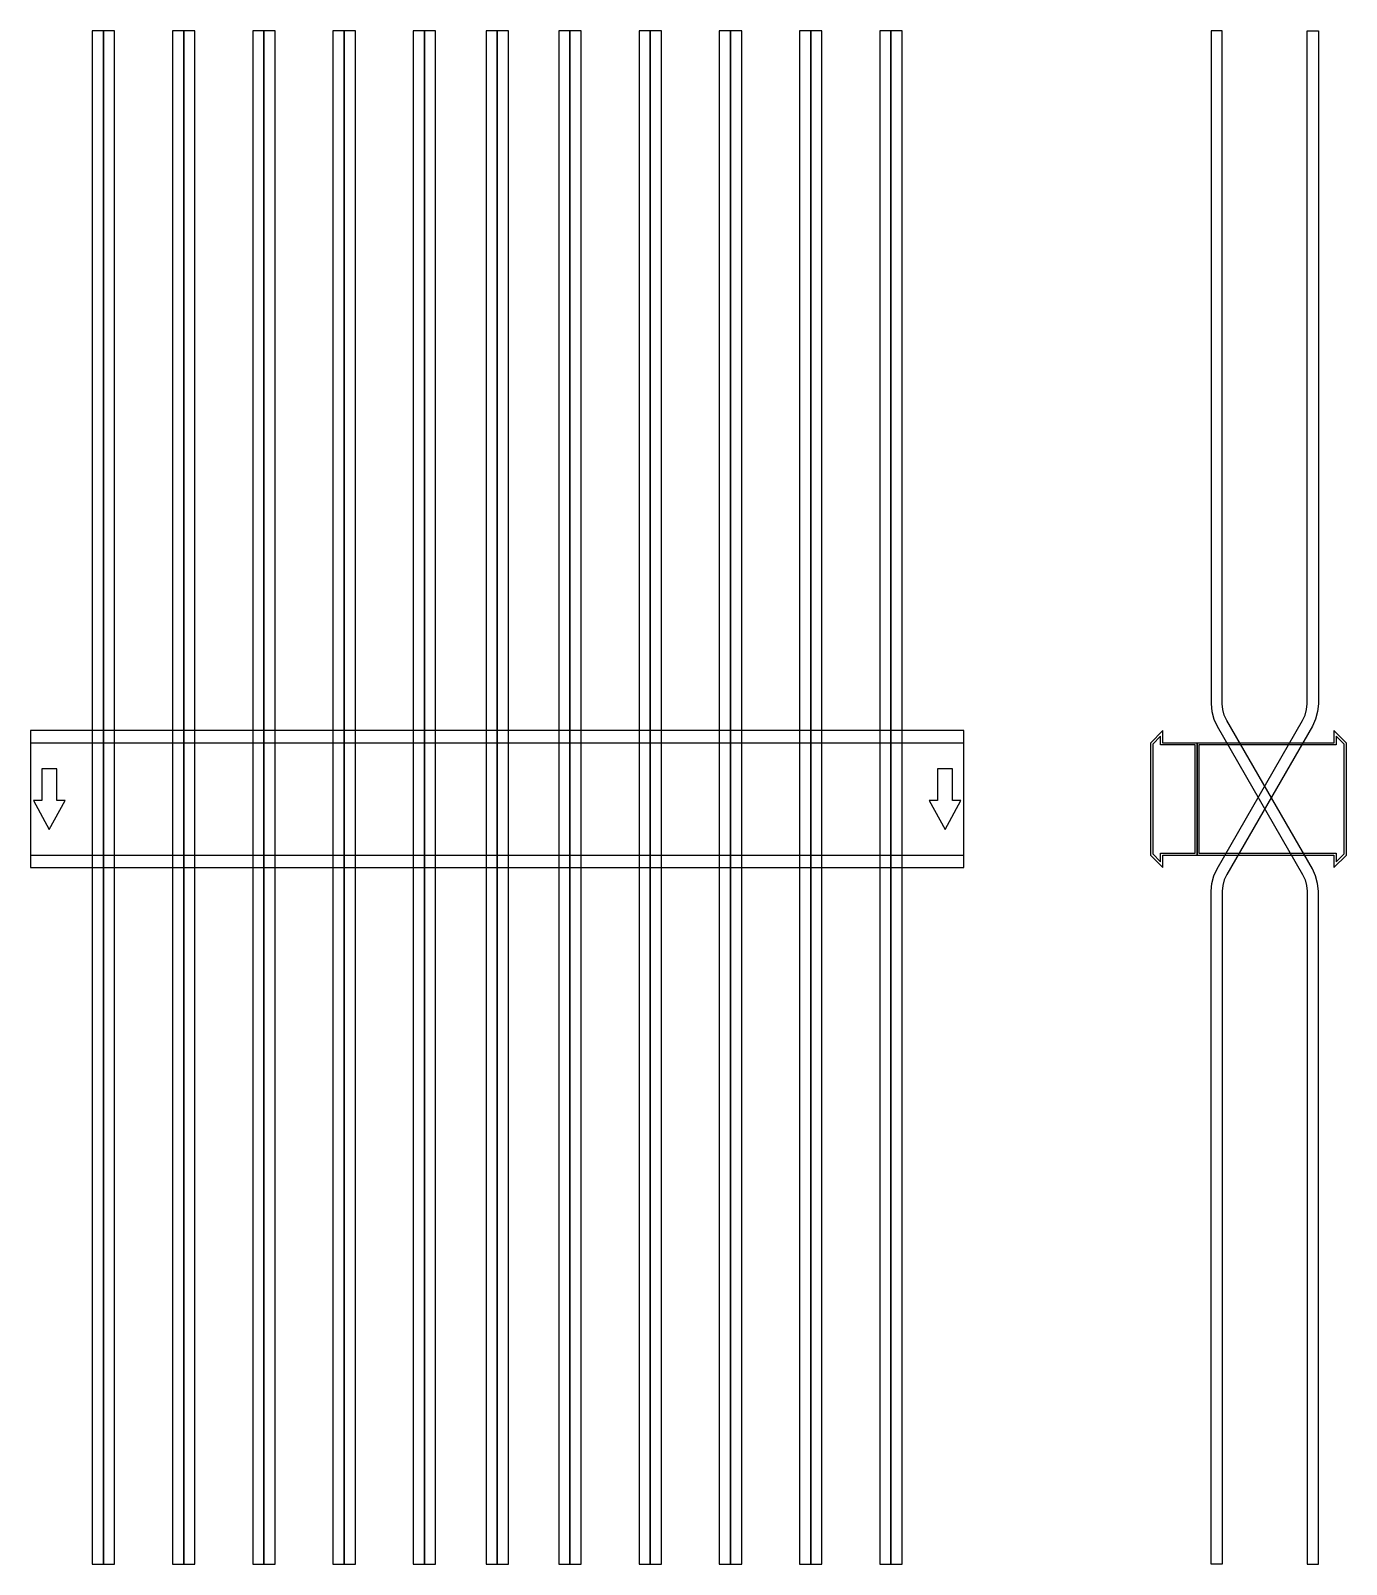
# Model space of a CAD drawing. Extents: x 0 to 1410, y -820 to 823.
import ezdxf

# ---------------------------------------------------------------- set-up
doc = ezdxf.new("R2010")
doc.units = 0
doc.layers.add('Halfen', color=7, linetype='CONTINUOUS')

msp = doc.modelspace()

# ---------------------------------------------------------------- linework, layer by layer
at = {"layer": 'Halfen', "color": 7}
for points in [[(78, -819.914), (78, 823.254), (66, 823.254), (66, -819.914)], [(90, -819.914), (90, 823.254), (78, 823.254), (78, -819.914)], [(164, -819.914), (164, 823.254), (152, 823.254), (152, -819.914)], [(176, -819.914), (176, 823.254), (164, 823.254), (164, -819.914)], [(250, -819.914), (250, 823.254), (238, 823.254), (238, -819.914)], [(262, -819.914), (262, 823.254), (250, 823.254), (250, -819.914)], [(336, -819.914), (336, 823.254), (324, 823.254), (324, -819.914)], [(348, -819.914), (348, 823.254), (336, 823.254), (336, -819.914)], [(422, -819.914), (422, 823.254), (410, 823.254), (410, -819.914)], [(434, -819.914), (434, 823.254), (422, 823.254), (422, -819.914)], [(500, -819.914), (500, 823.254), (488, 823.254), (488, -819.914)], [(512, -819.914), (512, 823.254), (500, 823.254), (500, -819.914)], [(578, -819.914), (578, 823.254), (566, 823.254), (566, -819.914)], [(590, -819.914), (590, 823.254), (578, 823.254), (578, -819.914)], [(664, -819.914), (664, 823.254), (652, 823.254), (652, -819.914)], [(676, -819.914), (676, 823.254), (664, 823.254), (664, -819.914)], [(750, -819.914), (750, 823.254), (738, 823.254), (738, -819.914)], [(762, -819.914), (762, 823.254), (750, 823.254), (750, -819.914)], [(836, -819.914), (836, 823.254), (824, 823.254), (824, -819.914)], [(848, -819.914), (848, 823.254), (836, 823.254), (836, -819.914)], [(922, -819.914), (922, 823.254), (910, 823.254), (910, -819.914)], [(934, -819.914), (934, 823.254), (922, 823.254), (922, -819.914)], [(1380, -819.914), (1380, -98.785), (1379.271, -90.449), (1377.105, -82.368), (1373.569, -74.785), (1281.823, 84.124), (1279.171, 89.812), (1277.547, 95.873), (1277, 102.124), (1277, 162.254), (1277, 823.254), (1265, 823.254), (1265, 162.254), (1265, 102.124), (1265.729, 93.789), (1267.895, 85.707), (1271.431, 78.124), (1363.177, -80.785), (1365.829, -86.472), (1367.453, -92.533), (1368, -98.785), (1368, -819.914)], [(1265, -819.914), (1265, -98.785), (1265.729, -90.449), (1267.895, -82.368), (1271.431, -74.785), (1363.177, 84.124), (1365.829, 89.812), (1367.453, 95.873), (1368, 102.124), (1368, 162.254), (1368, 823.254), (1380, 823.254), (1380, 162.254), (1380, 102.124), (1379.271, 93.789), (1377.105, 85.707), (1373.569, 78.124), (1281.823, -80.785), (1279.171, -86.472), (1277.547, -92.533), (1277, -98.785), (1277, -819.914)], [(0, -73.5), (1000, -73.5), (1000, 73.5), (0, 73.5)], [(1250, -60), (1250, 60), (1213.5, 60), (1213.5, 73.5), (1200, 60), (1200, -60), (1213.5, -73.5), (1213.5, -60)], [(1248, -58), (1248, 58), (1211, 58), (1211, 67.25), (1202.5, 58.75), (1202.5, -58.75), (1211, -67.25), (1211, -58)], [(1410, -60), (1410, 60), (1396.5, 73.5), (1396.5, 60), (1250, 60), (1250, -60), (1396.5, -60), (1396.5, -73.5)], [(1407.5, -58.75), (1407.5, 58.75), (1399, 67.25), (1399, 58), (1252, 58), (1252, -58), (1399, -58), (1399, -67.25)], [(0, -60), (1000, -60), (1000, 60), (0, 60)], [(20, -32.5), (37, -1.5), (28, -1.5), (28, 32.5), (12, 32.5), (12, -1.5), (3, -1.5)], [(980, -32.5), (997, -1.5), (988, -1.5), (988, 32.5), (972, 32.5), (972, -1.5), (963, -1.5)]]:
    msp.add_lwpolyline(points, close=True, dxfattribs=at)

doc.saveas('drawing.dxf')
